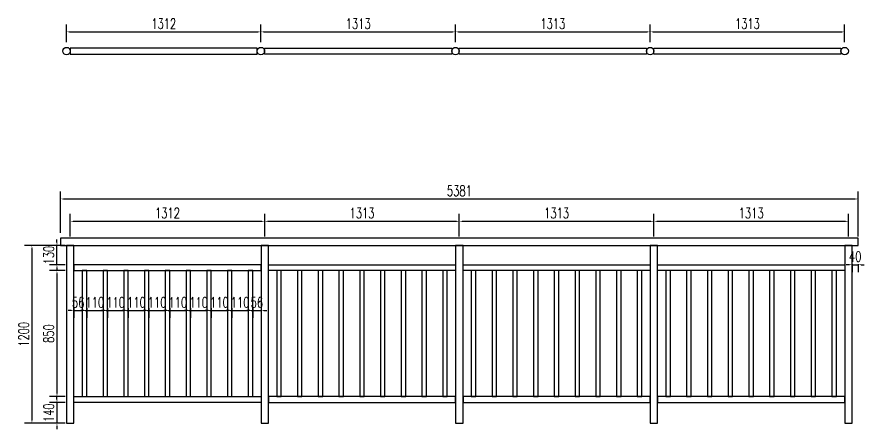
# Model space of a CAD drawing. Header units: millimetres. Extents: x -2430464 to 225692, y -180 to 1805330.
# Drawn here: x -1508498 to -1502782, y 608733 to 611517 of the extents above; entities that cross this region are included whole.
import ezdxf

# ---------------------------------------------------------------- set-up
doc = ezdxf.new("R2010")
doc.units = ezdxf.units.MM
doc.header["$LTSCALE"] = 1000
doc.layers.get('0').update_dxf_attribs({"linetype": 'CONTINUOUS'})
doc.layers.get('DEFPOINTS').update_dxf_attribs({"linetype": 'CONTINUOUS'})
doc.layers.add('W-PLASTIC_RAILINGS塑木栏杆', color=6, linetype='CONTINUOUS')
doc.layers.add('W-WOOD_FLOOR木地板', color=30, linetype='CONTINUOUS')
doc.styles.add('STANDARD_T3', font='simplex.shx', dxfattribs={"width": 0.7, "bigfont": 'gbcbig.shx'})
doc.dimstyles.new('W&&20', dxfattribs={"dimtxt": 70, "dimasz": 20, "dimexe": 50, "dimexo": 60, "dimgap": 20, "dimtad": 1, "dimdec": 0, "dimzin": 0, "dimdsep": 46, "dimtxsty": 'STANDARD_T3', "dimcen": 0.09, "dimclrd": 1, "dimclre": 1, "dimclrt": 7, "dimazin": 2, "dimtfac": 1, "dimtdec": 0, "dimtix": 1, "dimtmove": 2, "dimatfit": 3, "dimfxl": 0, "dimtolj": 1, "dimtzin": 0, "dimarcsym": 0})

# ---------------------------------------------------------------- blocks, each defined once
blk = doc.blocks.new('*U2578')
at = {"layer": 'W-PLASTIC_RAILINGS塑木栏杆'}
blk.add_lwpolyline([(-15, -420), (15, -420), (15, 430), (-15, 430)], close=True, dxfattribs=at)
blk = doc.blocks.new('*U2579')
at = {"layer": 'W-PLASTIC_RAILINGS塑木栏杆', "color": 0, "linetype": 'ByBlock', "lineweight": -2, "transparency": 16777216}
for p in [(0, 0), (140, 0), (280, 0), (420, 0), (560, 0), (700, 0), (840, 0), (980, 0), (1120, 0)]:
    blk.add_blockref('*U2578', p, dxfattribs=at)
blk = doc.blocks.new('*D2593')
at = {"layer": 'DEFPOINTS', "color": 0, "transparency": 16777216}
for p in [(-1508203.4, 609973.4), (-1508397.4, 608773.4), (-1508163.4, 608773.4)]:
    blk.add_point(p, dxfattribs=at)
at = {"layer": 'W-WOOD_FLOOR木地板', "color": 1, "lineweight": -2, "transparency": 16777216}
for p, q in [((-1508263.4, 609973.4), (-1508447.4, 609973.4)), ((-1508397.4, 609953.4), (-1508397.4, 608793.4)), ((-1508223.4, 608773.4), (-1508447.4, 608773.4))]:
    blk.add_line(p, q, dxfattribs=at)
at = {"layer": 'W-WOOD_FLOOR木地板', "color": 1, "transparency": 16777216}
for points in [[(-1508400.7, 609953.4), (-1508394.1, 609953.4), (-1508397.4, 609973.4)], [(-1508400.7, 608793.4), (-1508394.1, 608793.4), (-1508397.4, 608773.4)]]:
    blk.add_solid(points, dxfattribs=at)
at = {"layer": 'W-WOOD_FLOOR木地板', "color": 7, "transparency": 16777216, "insert": (-1508452.4, 609373.4), "char_height": 70, "attachment_point": 5, "rotation": 90, "style": 'STANDARD_T3'}
blk.add_mtext('\\A1;1200', dxfattribs=at)
blk = doc.blocks.new('*D2580')
at = {"layer": 'DEFPOINTS', "color": 0, "transparency": 16777216}
for p in [(-1508113.4, 609803.4), (-1508228.4, 608953.4), (-1508113.4, 608953.4)]:
    blk.add_point(p, dxfattribs=at)
at = {"layer": 'W-WOOD_FLOOR木地板', "color": 1, "lineweight": -2, "transparency": 16777216}
for p, q in [((-1508173.4, 609803.4), (-1508278.4, 609803.4)), ((-1508228.4, 609783.4), (-1508228.4, 608973.4)), ((-1508173.4, 608953.4), (-1508278.4, 608953.4))]:
    blk.add_line(p, q, dxfattribs=at)
at = {"layer": 'W-WOOD_FLOOR木地板', "color": 1, "transparency": 16777216}
for points in [[(-1508231.7, 609783.4), (-1508225.1, 609783.4), (-1508228.4, 609803.4)], [(-1508231.7, 608973.4), (-1508225.1, 608973.4), (-1508228.4, 608953.4)]]:
    blk.add_solid(points, dxfattribs=at)
at = {"layer": 'W-WOOD_FLOOR木地板', "color": 7, "transparency": 16777216, "insert": (-1508283.4, 609378.4), "char_height": 70, "attachment_point": 5, "rotation": 90, "style": 'STANDARD_T3'}
blk.add_mtext('\\A1;850', dxfattribs=at)
blk = doc.blocks.new('*D2581')
at = {"layer": 'DEFPOINTS', "color": 0, "transparency": 16777216}
for p in [(-1508228.4, 609973.4), (-1508113.4, 609973.4), (-1508113.4, 609843.4)]:
    blk.add_point(p, dxfattribs=at)
at = {"layer": 'W-WOOD_FLOOR木地板', "color": 1, "lineweight": -2, "transparency": 16777216}
for p, q in [((-1508228.4, 609993.4), (-1508228.4, 610013.4)), ((-1508173.4, 609973.4), (-1508278.4, 609973.4)), ((-1508228.4, 609843.4), (-1508228.4, 609973.4)), ((-1508173.4, 609843.4), (-1508278.4, 609843.4)), ((-1508228.4, 609823.4), (-1508228.4, 609803.4))]:
    blk.add_line(p, q, dxfattribs=at)
at = {"layer": 'W-WOOD_FLOOR木地板', "color": 1, "transparency": 16777216}
for points in [[(-1508231.7, 609993.4), (-1508225.1, 609993.4), (-1508228.4, 609973.4)], [(-1508231.7, 609823.4), (-1508225.1, 609823.4), (-1508228.4, 609843.4)]]:
    blk.add_solid(points, dxfattribs=at)
at = {"layer": 'W-WOOD_FLOOR木地板', "color": 7, "transparency": 16777216, "insert": (-1508283.4, 609908.4), "char_height": 70, "attachment_point": 5, "rotation": 90, "style": 'STANDARD_T3'}
blk.add_mtext('\\A1;130', dxfattribs=at)
blk = doc.blocks.new('*D2594')
at = {"layer": 'DEFPOINTS', "color": 0, "transparency": 16777216}
for p in [(-1508113.4, 608913.4), (-1508228.3, 608773.4), (-1508113.4, 608773.4)]:
    blk.add_point(p, dxfattribs=at)
at = {"layer": 'W-WOOD_FLOOR木地板', "color": 1, "lineweight": -2, "transparency": 16777216}
for p, q in [((-1508228.3, 608933.4), (-1508228.3, 608953.4)), ((-1508173.4, 608913.4), (-1508278.3, 608913.4)), ((-1508228.3, 608913.4), (-1508228.3, 608773.4)), ((-1508173.4, 608773.4), (-1508278.3, 608773.4)), ((-1508228.3, 608753.4), (-1508228.3, 608733.4))]:
    blk.add_line(p, q, dxfattribs=at)
at = {"layer": 'W-WOOD_FLOOR木地板', "color": 1, "transparency": 16777216}
for points in [[(-1508231.7, 608933.4), (-1508225, 608933.4), (-1508228.3, 608913.4)], [(-1508231.7, 608753.4), (-1508225, 608753.4), (-1508228.3, 608773.4)]]:
    blk.add_solid(points, dxfattribs=at)
at = {"layer": 'W-WOOD_FLOOR木地板', "color": 7, "transparency": 16777216, "insert": (-1508283.3, 608843.4), "char_height": 70, "attachment_point": 5, "rotation": 90, "style": 'STANDARD_T3'}
blk.add_mtext('\\A1;140', dxfattribs=at)
blk = doc.blocks.new('*D2595')
at = {"layer": 'DEFPOINTS', "color": 0, "transparency": 16777216}
for p in [(-1506826.4, 610136.9), (-1508138.4, 609973.4), (-1506826.4, 609973.4)]:
    blk.add_point(p, dxfattribs=at)
at = {"layer": 'W-WOOD_FLOOR木地板', "color": 1, "lineweight": -2, "transparency": 16777216}
for p, q in [((-1508138.4, 610033.4), (-1508138.4, 610186.9)), ((-1506826.4, 610033.4), (-1506826.4, 610186.9)), ((-1508118.4, 610136.9), (-1506846.4, 610136.9))]:
    blk.add_line(p, q, dxfattribs=at)
at = {"layer": 'W-WOOD_FLOOR木地板', "color": 1, "transparency": 16777216}
for points in [[(-1508118.4, 610140.2), (-1508118.4, 610133.6), (-1508138.4, 610136.9)], [(-1506846.4, 610140.2), (-1506846.4, 610133.6), (-1506826.4, 610136.9)]]:
    blk.add_solid(points, dxfattribs=at)
at = {"layer": 'W-WOOD_FLOOR木地板', "color": 7, "transparency": 16777216, "insert": (-1507482.4, 610191.9), "char_height": 70, "attachment_point": 5, "style": 'STANDARD_T3'}
blk.add_mtext('\\A1;1312', dxfattribs=at)
blk = doc.blocks.new('*D2596')
at = {"layer": 'DEFPOINTS', "color": 0, "transparency": 16777216}
for p in [(-1505513.4, 610136.9), (-1506826.4, 609973.4), (-1505513.4, 609973.4)]:
    blk.add_point(p, dxfattribs=at)
at = {"layer": 'W-WOOD_FLOOR木地板', "color": 1, "lineweight": -2, "transparency": 16777216}
for p, q in [((-1506826.4, 610033.4), (-1506826.4, 610186.9)), ((-1505513.4, 610033.4), (-1505513.4, 610186.9)), ((-1506806.4, 610136.9), (-1505533.4, 610136.9))]:
    blk.add_line(p, q, dxfattribs=at)
at = {"layer": 'W-WOOD_FLOOR木地板', "color": 1, "transparency": 16777216}
for points in [[(-1506806.4, 610140.2), (-1506806.4, 610133.6), (-1506826.4, 610136.9)], [(-1505533.4, 610140.2), (-1505533.4, 610133.6), (-1505513.4, 610136.9)]]:
    blk.add_solid(points, dxfattribs=at)
at = {"layer": 'W-WOOD_FLOOR木地板', "color": 7, "transparency": 16777216, "insert": (-1506169.9, 610191.9), "char_height": 70, "attachment_point": 5, "style": 'STANDARD_T3'}
blk.add_mtext('\\A1;1313', dxfattribs=at)
blk = doc.blocks.new('*D2597')
at = {"layer": 'DEFPOINTS', "color": 0, "transparency": 16777216}
for p in [(-1504200.4, 610136.9), (-1505513.4, 609973.4), (-1504200.4, 609973.4)]:
    blk.add_point(p, dxfattribs=at)
at = {"layer": 'W-WOOD_FLOOR木地板', "color": 1, "lineweight": -2, "transparency": 16777216}
for p, q in [((-1505513.4, 610033.4), (-1505513.4, 610186.9)), ((-1504200.4, 610033.4), (-1504200.4, 610186.9)), ((-1505493.4, 610136.9), (-1504220.4, 610136.9))]:
    blk.add_line(p, q, dxfattribs=at)
at = {"layer": 'W-WOOD_FLOOR木地板', "color": 1, "transparency": 16777216}
for points in [[(-1505493.4, 610140.2), (-1505493.4, 610133.6), (-1505513.4, 610136.9)], [(-1504220.4, 610140.2), (-1504220.4, 610133.6), (-1504200.4, 610136.9)]]:
    blk.add_solid(points, dxfattribs=at)
at = {"layer": 'W-WOOD_FLOOR木地板', "color": 7, "transparency": 16777216, "insert": (-1504856.9, 610191.9), "char_height": 70, "attachment_point": 5, "style": 'STANDARD_T3'}
blk.add_mtext('\\A1;1313', dxfattribs=at)
blk = doc.blocks.new('*D2582')
at = {"layer": 'DEFPOINTS', "color": 0, "transparency": 16777216}
for p in [(-1508113.4, 609610.9), (-1508057.4, 609614.7), (-1508057.4, 609533.9)]:
    blk.add_point(p, dxfattribs=at)
at = {"layer": 'W-WOOD_FLOOR木地板', "color": 1, "lineweight": -2, "transparency": 16777216}
for p, q in [((-1508113.4, 609550.9), (-1508113.4, 609483.9)), ((-1508057.4, 609554.7), (-1508057.4, 609483.9)), ((-1508133.4, 609533.9), (-1508153.4, 609533.9)), ((-1508113.4, 609533.9), (-1508057.4, 609533.9)), ((-1508037.4, 609533.9), (-1508017.4, 609533.9))]:
    blk.add_line(p, q, dxfattribs=at)
at = {"layer": 'W-WOOD_FLOOR木地板', "color": 1, "transparency": 16777216}
for points in [[(-1508133.4, 609537.2), (-1508133.4, 609530.6), (-1508113.4, 609533.9)], [(-1508037.4, 609537.2), (-1508037.4, 609530.6), (-1508057.4, 609533.9)]]:
    blk.add_solid(points, dxfattribs=at)
at = {"layer": 'W-WOOD_FLOOR木地板', "color": 7, "transparency": 16777216, "insert": (-1508085.4, 609588.9), "char_height": 70, "attachment_point": 5, "style": 'STANDARD_T3'}
blk.add_mtext('\\A1;56', dxfattribs=at)
blk = doc.blocks.new('*D2583')
at = {"layer": 'DEFPOINTS', "color": 0, "transparency": 16777216}
for p in [(-1508027.4, 609610.9), (-1507917.4, 609610.9), (-1507917.4, 609533.9)]:
    blk.add_point(p, dxfattribs=at)
at = {"layer": 'W-WOOD_FLOOR木地板', "color": 1, "lineweight": -2, "transparency": 16777216}
for p, q in [((-1508027.4, 609550.9), (-1508027.4, 609483.9)), ((-1507917.4, 609550.9), (-1507917.4, 609483.9)), ((-1508047.4, 609533.9), (-1508067.4, 609533.9)), ((-1508027.4, 609533.9), (-1507917.4, 609533.9)), ((-1507897.4, 609533.9), (-1507877.4, 609533.9))]:
    blk.add_line(p, q, dxfattribs=at)
at = {"layer": 'W-WOOD_FLOOR木地板', "color": 1, "transparency": 16777216}
for points in [[(-1508047.4, 609537.2), (-1508047.4, 609530.6), (-1508027.4, 609533.9)], [(-1507897.4, 609537.2), (-1507897.4, 609530.6), (-1507917.4, 609533.9)]]:
    blk.add_solid(points, dxfattribs=at)
at = {"layer": 'W-WOOD_FLOOR木地板', "color": 7, "transparency": 16777216, "insert": (-1507972.4, 609588.9), "char_height": 70, "attachment_point": 5, "style": 'STANDARD_T3'}
blk.add_mtext('\\A1;110', dxfattribs=at)
blk = doc.blocks.new('*D2598')
at = {"layer": 'DEFPOINTS', "color": 0, "transparency": 16777216}
for p in [(-1502887.4, 610136.9), (-1504200.4, 609973.4), (-1502887.4, 609973.4)]:
    blk.add_point(p, dxfattribs=at)
at = {"layer": 'W-WOOD_FLOOR木地板', "color": 1, "lineweight": -2, "transparency": 16777216}
for p, q in [((-1504200.4, 610033.4), (-1504200.4, 610186.9)), ((-1502887.4, 610033.4), (-1502887.4, 610186.9)), ((-1504180.4, 610136.9), (-1502907.4, 610136.9))]:
    blk.add_line(p, q, dxfattribs=at)
at = {"layer": 'W-WOOD_FLOOR木地板', "color": 1, "transparency": 16777216}
for points in [[(-1504180.4, 610140.2), (-1504180.4, 610133.6), (-1504200.4, 610136.9)], [(-1502907.4, 610140.2), (-1502907.4, 610133.6), (-1502887.4, 610136.9)]]:
    blk.add_solid(points, dxfattribs=at)
at = {"layer": 'W-WOOD_FLOOR木地板', "color": 7, "transparency": 16777216, "insert": (-1503543.9, 610191.9), "char_height": 70, "attachment_point": 5, "style": 'STANDARD_T3'}
blk.add_mtext('\\A1;1313', dxfattribs=at)
blk = doc.blocks.new('*D2584')
at = {"layer": 'DEFPOINTS', "color": 0, "transparency": 16777216}
for p in [(-1507887.4, 609610.9), (-1507777.4, 609610.9), (-1507777.4, 609533.9)]:
    blk.add_point(p, dxfattribs=at)
at = {"layer": 'W-WOOD_FLOOR木地板', "color": 1, "lineweight": -2, "transparency": 16777216}
for p, q in [((-1507887.4, 609550.9), (-1507887.4, 609483.9)), ((-1507777.4, 609550.9), (-1507777.4, 609483.9)), ((-1507907.4, 609533.9), (-1507927.4, 609533.9)), ((-1507887.4, 609533.9), (-1507777.4, 609533.9)), ((-1507757.4, 609533.9), (-1507737.4, 609533.9))]:
    blk.add_line(p, q, dxfattribs=at)
at = {"layer": 'W-WOOD_FLOOR木地板', "color": 1, "transparency": 16777216}
for points in [[(-1507907.4, 609537.2), (-1507907.4, 609530.6), (-1507887.4, 609533.9)], [(-1507757.4, 609537.2), (-1507757.4, 609530.6), (-1507777.4, 609533.9)]]:
    blk.add_solid(points, dxfattribs=at)
at = {"layer": 'W-WOOD_FLOOR木地板', "color": 7, "transparency": 16777216, "insert": (-1507832.4, 609588.9), "char_height": 70, "attachment_point": 5, "style": 'STANDARD_T3'}
blk.add_mtext('\\A1;110', dxfattribs=at)
blk = doc.blocks.new('*D2585')
at = {"layer": 'DEFPOINTS', "color": 0, "transparency": 16777216}
for p in [(-1507747.4, 609610.9), (-1507637.4, 609610.9), (-1507637.4, 609533.9)]:
    blk.add_point(p, dxfattribs=at)
at = {"layer": 'W-WOOD_FLOOR木地板', "color": 1, "lineweight": -2, "transparency": 16777216}
for p, q in [((-1507747.4, 609550.9), (-1507747.4, 609483.9)), ((-1507637.4, 609550.9), (-1507637.4, 609483.9)), ((-1507767.4, 609533.9), (-1507787.4, 609533.9)), ((-1507747.4, 609533.9), (-1507637.4, 609533.9)), ((-1507617.4, 609533.9), (-1507597.4, 609533.9))]:
    blk.add_line(p, q, dxfattribs=at)
at = {"layer": 'W-WOOD_FLOOR木地板', "color": 1, "transparency": 16777216}
for points in [[(-1507767.4, 609537.2), (-1507767.4, 609530.6), (-1507747.4, 609533.9)], [(-1507617.4, 609537.2), (-1507617.4, 609530.6), (-1507637.4, 609533.9)]]:
    blk.add_solid(points, dxfattribs=at)
at = {"layer": 'W-WOOD_FLOOR木地板', "color": 7, "transparency": 16777216, "insert": (-1507692.4, 609588.9), "char_height": 70, "attachment_point": 5, "style": 'STANDARD_T3'}
blk.add_mtext('\\A1;110', dxfattribs=at)
blk = doc.blocks.new('*D2586')
at = {"layer": 'DEFPOINTS', "color": 0, "transparency": 16777216}
for p in [(-1507607.4, 609610.9), (-1507497.4, 609610.9), (-1507497.4, 609533.9)]:
    blk.add_point(p, dxfattribs=at)
at = {"layer": 'W-WOOD_FLOOR木地板', "color": 1, "lineweight": -2, "transparency": 16777216}
for p, q in [((-1507607.4, 609550.9), (-1507607.4, 609483.9)), ((-1507497.4, 609550.9), (-1507497.4, 609483.9)), ((-1507627.4, 609533.9), (-1507647.4, 609533.9)), ((-1507607.4, 609533.9), (-1507497.4, 609533.9)), ((-1507477.4, 609533.9), (-1507457.4, 609533.9))]:
    blk.add_line(p, q, dxfattribs=at)
at = {"layer": 'W-WOOD_FLOOR木地板', "color": 1, "transparency": 16777216}
for points in [[(-1507627.4, 609537.2), (-1507627.4, 609530.6), (-1507607.4, 609533.9)], [(-1507477.4, 609537.2), (-1507477.4, 609530.6), (-1507497.4, 609533.9)]]:
    blk.add_solid(points, dxfattribs=at)
at = {"layer": 'W-WOOD_FLOOR木地板', "color": 7, "transparency": 16777216, "insert": (-1507552.4, 609588.9), "char_height": 70, "attachment_point": 5, "style": 'STANDARD_T3'}
blk.add_mtext('\\A1;110', dxfattribs=at)
blk = doc.blocks.new('*D2587')
at = {"layer": 'DEFPOINTS', "color": 0, "transparency": 16777216}
for p in [(-1507467.4, 609610.9), (-1507357.4, 609610.9), (-1507357.4, 609533.9)]:
    blk.add_point(p, dxfattribs=at)
at = {"layer": 'W-WOOD_FLOOR木地板', "color": 1, "lineweight": -2, "transparency": 16777216}
for p, q in [((-1507467.4, 609550.9), (-1507467.4, 609483.9)), ((-1507357.4, 609550.9), (-1507357.4, 609483.9)), ((-1507487.4, 609533.9), (-1507507.4, 609533.9)), ((-1507467.4, 609533.9), (-1507357.4, 609533.9)), ((-1507337.4, 609533.9), (-1507317.4, 609533.9))]:
    blk.add_line(p, q, dxfattribs=at)
at = {"layer": 'W-WOOD_FLOOR木地板', "color": 1, "transparency": 16777216}
for points in [[(-1507487.4, 609537.2), (-1507487.4, 609530.6), (-1507467.4, 609533.9)], [(-1507337.4, 609537.2), (-1507337.4, 609530.6), (-1507357.4, 609533.9)]]:
    blk.add_solid(points, dxfattribs=at)
at = {"layer": 'W-WOOD_FLOOR木地板', "color": 7, "transparency": 16777216, "insert": (-1507412.4, 609588.9), "char_height": 70, "attachment_point": 5, "style": 'STANDARD_T3'}
blk.add_mtext('\\A1;110', dxfattribs=at)
blk = doc.blocks.new('*D2588')
at = {"layer": 'DEFPOINTS', "color": 0, "transparency": 16777216}
for p in [(-1507327.4, 609610.9), (-1507217.4, 609610.9), (-1507217.4, 609533.9)]:
    blk.add_point(p, dxfattribs=at)
at = {"layer": 'W-WOOD_FLOOR木地板', "color": 1, "lineweight": -2, "transparency": 16777216}
for p, q in [((-1507327.4, 609550.9), (-1507327.4, 609483.9)), ((-1507217.4, 609550.9), (-1507217.4, 609483.9)), ((-1507347.4, 609533.9), (-1507367.4, 609533.9)), ((-1507327.4, 609533.9), (-1507217.4, 609533.9)), ((-1507197.4, 609533.9), (-1507177.4, 609533.9))]:
    blk.add_line(p, q, dxfattribs=at)
at = {"layer": 'W-WOOD_FLOOR木地板', "color": 1, "transparency": 16777216}
for points in [[(-1507347.4, 609537.2), (-1507347.4, 609530.6), (-1507327.4, 609533.9)], [(-1507197.4, 609537.2), (-1507197.4, 609530.6), (-1507217.4, 609533.9)]]:
    blk.add_solid(points, dxfattribs=at)
at = {"layer": 'W-WOOD_FLOOR木地板', "color": 7, "transparency": 16777216, "insert": (-1507272.4, 609588.9), "char_height": 70, "attachment_point": 5, "style": 'STANDARD_T3'}
blk.add_mtext('\\A1;110', dxfattribs=at)
blk = doc.blocks.new('*D2589')
at = {"layer": 'DEFPOINTS', "color": 0, "transparency": 16777216}
for p in [(-1507187.4, 609610.9), (-1507077.4, 609610.9), (-1507077.4, 609533.9)]:
    blk.add_point(p, dxfattribs=at)
at = {"layer": 'W-WOOD_FLOOR木地板', "color": 1, "lineweight": -2, "transparency": 16777216}
for p, q in [((-1507187.4, 609550.9), (-1507187.4, 609483.9)), ((-1507077.4, 609550.9), (-1507077.4, 609483.9)), ((-1507207.4, 609533.9), (-1507227.4, 609533.9)), ((-1507187.4, 609533.9), (-1507077.4, 609533.9)), ((-1507057.4, 609533.9), (-1507037.4, 609533.9))]:
    blk.add_line(p, q, dxfattribs=at)
at = {"layer": 'W-WOOD_FLOOR木地板', "color": 1, "transparency": 16777216}
for points in [[(-1507207.4, 609537.2), (-1507207.4, 609530.6), (-1507187.4, 609533.9)], [(-1507057.4, 609537.2), (-1507057.4, 609530.6), (-1507077.4, 609533.9)]]:
    blk.add_solid(points, dxfattribs=at)
at = {"layer": 'W-WOOD_FLOOR木地板', "color": 7, "transparency": 16777216, "insert": (-1507132.4, 609588.9), "char_height": 70, "attachment_point": 5, "style": 'STANDARD_T3'}
blk.add_mtext('\\A1;110', dxfattribs=at)
blk = doc.blocks.new('*D2590')
at = {"layer": 'DEFPOINTS', "color": 0, "transparency": 16777216}
for p in [(-1507047.4, 609610.9), (-1506937.4, 609610.9), (-1506937.4, 609533.9)]:
    blk.add_point(p, dxfattribs=at)
at = {"layer": 'W-WOOD_FLOOR木地板', "color": 1, "lineweight": -2, "transparency": 16777216}
for p, q in [((-1507047.4, 609550.9), (-1507047.4, 609483.9)), ((-1506937.4, 609550.9), (-1506937.4, 609483.9)), ((-1507067.4, 609533.9), (-1507087.4, 609533.9)), ((-1507047.4, 609533.9), (-1506937.4, 609533.9)), ((-1506917.4, 609533.9), (-1506897.4, 609533.9))]:
    blk.add_line(p, q, dxfattribs=at)
at = {"layer": 'W-WOOD_FLOOR木地板', "color": 1, "transparency": 16777216}
for points in [[(-1507067.4, 609537.2), (-1507067.4, 609530.6), (-1507047.4, 609533.9)], [(-1506917.4, 609537.2), (-1506917.4, 609530.6), (-1506937.4, 609533.9)]]:
    blk.add_solid(points, dxfattribs=at)
at = {"layer": 'W-WOOD_FLOOR木地板', "color": 7, "transparency": 16777216, "insert": (-1506992.4, 609588.9), "char_height": 70, "attachment_point": 5, "style": 'STANDARD_T3'}
blk.add_mtext('\\A1;110', dxfattribs=at)
blk = doc.blocks.new('*D2591')
at = {"layer": 'DEFPOINTS', "color": 0, "transparency": 16777216}
for p in [(-1506907.4, 609610.9), (-1506851.4, 609610.9), (-1506851.4, 609533.9)]:
    blk.add_point(p, dxfattribs=at)
at = {"layer": 'W-WOOD_FLOOR木地板', "color": 1, "lineweight": -2, "transparency": 16777216}
for p, q in [((-1506907.4, 609550.9), (-1506907.4, 609483.9)), ((-1506851.4, 609550.9), (-1506851.4, 609483.9)), ((-1506927.4, 609533.9), (-1506947.4, 609533.9)), ((-1506907.4, 609533.9), (-1506851.4, 609533.9)), ((-1506831.4, 609533.9), (-1506811.4, 609533.9))]:
    blk.add_line(p, q, dxfattribs=at)
at = {"layer": 'W-WOOD_FLOOR木地板', "color": 1, "transparency": 16777216}
for points in [[(-1506927.4, 609537.2), (-1506927.4, 609530.6), (-1506907.4, 609533.9)], [(-1506831.4, 609537.2), (-1506831.4, 609530.6), (-1506851.4, 609533.9)]]:
    blk.add_solid(points, dxfattribs=at)
at = {"layer": 'W-WOOD_FLOOR木地板', "color": 7, "transparency": 16777216, "insert": (-1506879.4, 609588.9), "char_height": 70, "attachment_point": 5, "style": 'STANDARD_T3'}
blk.add_mtext('\\A1;56', dxfattribs=at)
blk = doc.blocks.new('*D2592')
at = {"layer": 'DEFPOINTS', "color": 0, "transparency": 16777216}
for p in [(-1502822.4, 610287.7), (-1508203.4, 609998.4), (-1502822.4, 609973.4)]:
    blk.add_point(p, dxfattribs=at)
at = {"layer": 'W-WOOD_FLOOR木地板', "color": 1, "lineweight": -2, "transparency": 16777216}
for p, q in [((-1508203.4, 610058.4), (-1508203.4, 610337.7)), ((-1502822.4, 610033.4), (-1502822.4, 610337.7)), ((-1508183.4, 610287.7), (-1502842.4, 610287.7))]:
    blk.add_line(p, q, dxfattribs=at)
at = {"layer": 'W-WOOD_FLOOR木地板', "color": 1, "transparency": 16777216}
for points in [[(-1508183.4, 610291), (-1508183.4, 610284.3), (-1508203.4, 610287.7)], [(-1502842.4, 610291), (-1502842.4, 610284.3), (-1502822.4, 610287.7)]]:
    blk.add_solid(points, dxfattribs=at)
at = {"layer": 'W-WOOD_FLOOR木地板', "color": 7, "transparency": 16777216, "insert": (-1505512.9, 610342.7), "char_height": 70, "attachment_point": 5, "style": 'STANDARD_T3'}
blk.add_mtext('\\A1;5381', dxfattribs=at)
blk = doc.blocks.new('*D2599')
at = {"color": 1, "lineweight": -2, "transparency": 16777216}
for p, q in [((-1502882.4, 609843.4), (-1502902.4, 609843.4)), ((-1502862.4, 609848.4), (-1502862.4, 609793.4)), ((-1502862.4, 609843.4), (-1502822.4, 609843.4)), ((-1502822.4, 609848.4), (-1502822.4, 609793.4)), ((-1502802.4, 609843.4), (-1502782.4, 609843.4))]:
    blk.add_line(p, q, dxfattribs=at)
at = {"color": 1, "transparency": 16777216}
for points in [[(-1502882.4, 609846.7), (-1502882.4, 609840.1), (-1502862.4, 609843.4)], [(-1502802.4, 609846.7), (-1502802.4, 609840.1), (-1502822.4, 609843.4)]]:
    blk.add_solid(points, dxfattribs=at)
at = {"layer": 'DEFPOINTS', "color": 0, "transparency": 16777216}
for p in [(-1502862.4, 609973.4), (-1502822.4, 609973.4), (-1502822.4, 609843.4)]:
    blk.add_point(p, dxfattribs=at)
at = {"color": 7, "transparency": 16777216, "insert": (-1502842.4, 609898.4), "char_height": 70, "attachment_point": 5, "style": 'STANDARD_T3'}
blk.add_mtext('\\A1;40', dxfattribs=at)
blk = doc.blocks.new('*D2600')
at = {"color": 1, "lineweight": -2, "transparency": 16777216}
for p, q in [((-1508163.4, 611346.7), (-1508163.4, 611466.3)), ((-1506851.9, 611346.7), (-1506851.9, 611466.3)), ((-1508143.4, 611416.3), (-1506871.9, 611416.3))]:
    blk.add_line(p, q, dxfattribs=at)
at = {"color": 1, "transparency": 16777216}
for points in [[(-1508143.4, 611419.7), (-1508143.4, 611413), (-1508163.4, 611416.3)], [(-1506871.9, 611419.7), (-1506871.9, 611413), (-1506851.9, 611416.3)]]:
    blk.add_solid(points, dxfattribs=at)
at = {"layer": 'DEFPOINTS', "color": 0, "transparency": 16777216}
for p in [(-1506851.9, 611416.3), (-1508163.4, 611286.7), (-1506851.9, 611286.7)]:
    blk.add_point(p, dxfattribs=at)
at = {"color": 7, "transparency": 16777216, "insert": (-1507507.6, 611471.3), "char_height": 70, "attachment_point": 5, "style": 'STANDARD_T3'}
blk.add_mtext('\\A1;1312', dxfattribs=at)
blk = doc.blocks.new('*D2601')
at = {"color": 1, "lineweight": -2, "transparency": 16777216}
for p, q in [((-1506851.9, 611346.7), (-1506851.9, 611466.3)), ((-1505539.4, 611346.7), (-1505539.4, 611466.3)), ((-1506831.9, 611416.3), (-1505559.4, 611416.3))]:
    blk.add_line(p, q, dxfattribs=at)
at = {"color": 1, "transparency": 16777216}
for points in [[(-1506831.9, 611419.7), (-1506831.9, 611413), (-1506851.9, 611416.3)], [(-1505559.4, 611419.7), (-1505559.4, 611413), (-1505539.4, 611416.3)]]:
    blk.add_solid(points, dxfattribs=at)
at = {"layer": 'DEFPOINTS', "color": 0, "transparency": 16777216}
for p in [(-1505539.4, 611416.3), (-1506851.9, 611286.7), (-1505539.4, 611286.7)]:
    blk.add_point(p, dxfattribs=at)
at = {"color": 7, "transparency": 16777216, "insert": (-1506195.6, 611471.3), "char_height": 70, "attachment_point": 5, "style": 'STANDARD_T3'}
blk.add_mtext('\\A1;1313', dxfattribs=at)
blk = doc.blocks.new('*D2602')
at = {"color": 1, "lineweight": -2, "transparency": 16777216}
for p, q in [((-1505539.4, 611346.7), (-1505539.4, 611466.3)), ((-1504225.9, 611346.7), (-1504225.9, 611466.3)), ((-1505519.4, 611416.3), (-1504245.9, 611416.3))]:
    blk.add_line(p, q, dxfattribs=at)
at = {"color": 1, "transparency": 16777216}
for points in [[(-1505519.4, 611419.7), (-1505519.4, 611413), (-1505539.4, 611416.3)], [(-1504245.9, 611419.7), (-1504245.9, 611413), (-1504225.9, 611416.3)]]:
    blk.add_solid(points, dxfattribs=at)
at = {"layer": 'DEFPOINTS', "color": 0, "transparency": 16777216}
for p in [(-1504225.9, 611416.3), (-1505539.4, 611286.7), (-1504225.9, 611286.7)]:
    blk.add_point(p, dxfattribs=at)
at = {"color": 7, "transparency": 16777216, "insert": (-1504882.6, 611471.3), "char_height": 70, "attachment_point": 5, "style": 'STANDARD_T3'}
blk.add_mtext('\\A1;1313', dxfattribs=at)
blk = doc.blocks.new('*D2603')
at = {"color": 1, "lineweight": -2, "transparency": 16777216}
for p, q in [((-1504225.9, 611346.7), (-1504225.9, 611466.3)), ((-1502913.4, 611346.7), (-1502913.4, 611466.3)), ((-1504205.9, 611416.3), (-1502933.4, 611416.3))]:
    blk.add_line(p, q, dxfattribs=at)
at = {"color": 1, "transparency": 16777216}
for points in [[(-1504205.9, 611419.7), (-1504205.9, 611413), (-1504225.9, 611416.3)], [(-1502933.4, 611419.7), (-1502933.4, 611413), (-1502913.4, 611416.3)]]:
    blk.add_solid(points, dxfattribs=at)
at = {"layer": 'DEFPOINTS', "color": 0, "transparency": 16777216}
for p in [(-1502913.4, 611416.3), (-1504225.9, 611286.7), (-1502913.4, 611286.7)]:
    blk.add_point(p, dxfattribs=at)
at = {"color": 7, "transparency": 16777216, "insert": (-1503569.6, 611471.3), "char_height": 70, "attachment_point": 5, "style": 'STANDARD_T3'}
blk.add_mtext('\\A1;1313', dxfattribs=at)
blk = doc.blocks.new('*U2744')
at = {"layer": 'W-PLASTIC_RAILINGS塑木栏杆'}
blk.add_lwpolyline([(-15, -420), (15, -420), (15, 430), (-15, 430)], close=True, dxfattribs=at)
blk = doc.blocks.new('*U2745')
at = {"layer": 'W-PLASTIC_RAILINGS塑木栏杆', "color": 0, "linetype": 'ByBlock', "lineweight": -2, "transparency": 16777216}
for p in [(0, 0), (140, 0), (280, 0), (420, 0), (560, 0), (700, 0), (840, 0), (980, 0), (1120, 0)]:
    blk.add_blockref('*U2744', p, dxfattribs=at)
blk = doc.blocks.new('*U2746')
at = {"layer": 'W-PLASTIC_RAILINGS塑木栏杆'}
blk.add_lwpolyline([(-15, -420), (15, -420), (15, 430), (-15, 430)], close=True, dxfattribs=at)
blk = doc.blocks.new('*U2747')
at = {"layer": 'W-PLASTIC_RAILINGS塑木栏杆', "color": 0, "linetype": 'ByBlock', "lineweight": -2, "transparency": 16777216}
for p in [(0, 0), (140, 0), (280, 0), (420, 0), (560, 0), (700, 0), (840, 0), (980, 0), (1120, 0)]:
    blk.add_blockref('*U2746', p, dxfattribs=at)
blk = doc.blocks.new('*U2748')
at = {"layer": 'W-PLASTIC_RAILINGS塑木栏杆'}
blk.add_lwpolyline([(-15, -420), (15, -420), (15, 430), (-15, 430)], close=True, dxfattribs=at)
blk = doc.blocks.new('*U2749')
at = {"layer": 'W-PLASTIC_RAILINGS塑木栏杆', "color": 0, "linetype": 'ByBlock', "lineweight": -2, "transparency": 16777216}
for p in [(0, 0), (140, 0), (280, 0), (420, 0), (560, 0), (700, 0), (840, 0), (980, 0), (1120, 0)]:
    blk.add_blockref('*U2748', p, dxfattribs=at)

msp = doc.modelspace()

# ---------------------------------------------------------------- linework, layer by layer
at = {"layer": 'W-PLASTIC_RAILINGS塑木栏杆'}
for points in [[(-1508138.37, 611266.68), (-1506876.87, 611266.68), (-1506876.87, 611306.68), (-1508138.37, 611306.68)], [(-1505564.37, 611266.68), (-1506826.87, 611266.68), (-1506826.87, 611306.68), (-1505564.37, 611306.68)], [(-1504250.87, 611266.68), (-1505514.37, 611266.68), (-1505514.37, 611306.68), (-1504250.87, 611306.68)], [(-1502938.37, 611266.68), (-1504200.87, 611266.68), (-1504200.87, 611306.68), (-1502938.37, 611306.68)], [(-1508203.4, 609973.41), (-1502822.4, 609973.41), (-1502822.4, 610023.41), (-1508203.4, 610023.41)], [(-1508163.4, 608773.41), (-1508113.4, 608773.41), (-1508113.4, 609973.41), (-1508163.4, 609973.41)], [(-1506851.4, 608773.41), (-1506801.4, 608773.41), (-1506801.4, 609973.41), (-1506851.4, 609973.41)], [(-1505538.4, 608773.41), (-1505488.4, 608773.41), (-1505488.4, 609973.41), (-1505538.4, 609973.41)], [(-1504225.4, 608773.41), (-1504175.4, 608773.41), (-1504175.4, 609973.41), (-1504225.4, 609973.41)], [(-1502912.4, 608773.41), (-1502862.4, 608773.41), (-1502862.4, 609973.41), (-1502912.4, 609973.41)], [(-1508113.4, 609803.41), (-1506851.4, 609803.41), (-1506851.4, 609843.41), (-1508113.4, 609843.41)], [(-1505538.4, 609803.41), (-1506801.4, 609803.41), (-1506801.4, 609843.41), (-1505538.4, 609843.41)], [(-1504225.4, 609803.41), (-1505488.4, 609803.41), (-1505488.4, 609843.41), (-1504225.4, 609843.41)], [(-1502912.4, 609803.41), (-1504175.4, 609803.41), (-1504175.4, 609843.41), (-1502912.4, 609843.41)], [(-1508113.4, 608953.41), (-1506851.4, 608953.41), (-1506851.4, 608913.41), (-1508113.4, 608913.41)], [(-1505538.4, 608953.41), (-1506801.4, 608953.41), (-1506801.4, 608913.41), (-1505538.4, 608913.41)], [(-1504225.4, 608953.41), (-1505488.4, 608953.41), (-1505488.4, 608913.41), (-1504225.4, 608913.41)], [(-1502912.4, 608953.41), (-1504175.4, 608953.41), (-1504175.4, 608913.41), (-1502912.4, 608913.41)]]:
    msp.add_lwpolyline(points, close=True, dxfattribs=at)
for centre in [(-1508163.37, 611286.68), (-1506851.87, 611286.68), (-1505539.37, 611286.68), (-1504225.87, 611286.68), (-1502913.37, 611286.68)]:
    msp.add_circle(centre, 25, dxfattribs=at)

# ---------------------------------------------------------------- block references
for name, p in [('*U2579', (-1508042.4, 609373.41)), ('*U2745', (-1506730.4, 609373.41)), ('*U2747', (-1505417.4, 609373.41)), ('*U2749', (-1504104.4, 609373.41))]:
    msp.add_blockref(name, p, dxfattribs=at)

# ---------------------------------------------------------------- dimensions: what is measured, and where the dimension line sits
for base, p1, p2, picture, middle in [((-1506851.87399915, 611416.34335928), (-1508163.37399915, 611286.67798291), (-1506851.87399915, 611286.67798291), '*D2600', (-1507507.62399915, 611471.34335928)), ((-1505539.37399915, 611416.34335928), (-1506851.87399915, 611286.67798291), (-1505539.37399915, 611286.67798291), '*D2601', (-1506195.62399915, 611471.34335928)), ((-1504225.87399915, 611416.34335928), (-1505539.37399915, 611286.67798291), (-1504225.87399915, 611286.67798291), '*D2602', (-1504882.62399915, 611471.34335928)), ((-1502913.37399915, 611416.34335928), (-1504225.87399915, 611286.67798291), (-1502913.37399915, 611286.67798291), '*D2603', (-1503569.62399915, 611471.34335928))]:
    dim = msp.add_linear_dim(base=base, p1=p1, p2=p2, dimstyle='W&&20')
    dim.commit()
    dim.dimension.update_dxf_attribs({"geometry": picture, "text_midpoint": middle})
at = {"color": 1}
dim = msp.add_linear_dim(base=(-1502822.4, 609843.41), p1=(-1502862.4, 609973.41), p2=(-1502822.4, 609973.41), dimstyle='W&&20', override={"dimfxl": 5, "dimfxlon": 1, "dimarcsym": 2}, dxfattribs=at)
dim.commit()
dim.dimension.update_dxf_attribs({"geometry": '*D2599', "text_midpoint": (-1502842.4, 609898.41)})
at = {"layer": 'W-WOOD_FLOOR木地板'}
for base, p1, p2, picture, middle in [((-1502822.4, 610287.66), (-1508203.4, 609998.41), (-1502822.4, 609973.41), '*D2592', (-1505512.9, 610342.66)), ((-1506826.4, 610136.91), (-1508138.4, 609973.41), (-1506826.4, 609973.41), '*D2595', (-1507482.4, 610191.91)), ((-1505513.4, 610136.91), (-1506826.4, 609973.41), (-1505513.4, 609973.41), '*D2596', (-1506169.9, 610191.91)), ((-1504200.4, 610136.91), (-1505513.4, 609973.41), (-1504200.4, 609973.41), '*D2597', (-1504856.9, 610191.91)), ((-1502887.4, 610136.91), (-1504200.4, 609973.41), (-1502887.4, 609973.41), '*D2598', (-1503543.9, 610191.91)), ((-1508057.4, 609533.91), (-1508113.4, 609610.91), (-1508057.4, 609614.7), '*D2582', (-1508085.4, 609588.91)), ((-1507917.4, 609533.91), (-1508027.4, 609610.91), (-1507917.4, 609610.91), '*D2583', (-1507972.4, 609588.91)), ((-1507777.4, 609533.91), (-1507887.4, 609610.91), (-1507777.4, 609610.91), '*D2584', (-1507832.4, 609588.91)), ((-1507637.4, 609533.91), (-1507747.4, 609610.91), (-1507637.4, 609610.91), '*D2585', (-1507692.4, 609588.91)), ((-1507497.4, 609533.91), (-1507607.4, 609610.91), (-1507497.4, 609610.91), '*D2586', (-1507552.4, 609588.91)), ((-1507357.4, 609533.91), (-1507467.4, 609610.91), (-1507357.4, 609610.91), '*D2587', (-1507412.4, 609588.91)), ((-1507217.4, 609533.91), (-1507327.4, 609610.91), (-1507217.4, 609610.91), '*D2588', (-1507272.4, 609588.91)), ((-1507077.4, 609533.91), (-1507187.4, 609610.91), (-1507077.4, 609610.91), '*D2589', (-1507132.4, 609588.91)), ((-1506937.4, 609533.91), (-1507047.4, 609610.91), (-1506937.4, 609610.91), '*D2590', (-1506992.4, 609588.91)), ((-1506851.4, 609533.91), (-1506907.4, 609610.91), (-1506851.4, 609610.91), '*D2591', (-1506879.4, 609588.91))]:
    dim = msp.add_linear_dim(base=base, p1=p1, p2=p2, dimstyle='W&&20', dxfattribs=at)
    dim.commit()
    dim.dimension.update_dxf_attribs({"geometry": picture, "text_midpoint": middle})
for base, p1, p2, picture, middle in [((-1508228.4, 609973.41), (-1508113.4, 609843.41), (-1508113.4, 609973.41), '*D2581', (-1508283.4, 609908.41)), ((-1508397.4, 608773.41), (-1508203.4, 609973.41), (-1508163.4, 608773.41), '*D2593', (-1508452.4, 609373.41)), ((-1508228.4, 608953.41), (-1508113.4, 609803.41), (-1508113.4, 608953.41), '*D2580', (-1508283.4, 609378.41)), ((-1508228.34, 608773.41), (-1508113.4, 608913.41), (-1508113.4, 608773.41), '*D2594', (-1508283.34, 608843.41))]:
    dim = msp.add_linear_dim(base=base, p1=p1, p2=p2, angle=90, dimstyle='W&&20', dxfattribs=at)
    dim.commit()
    dim.dimension.update_dxf_attribs({"geometry": picture, "text_midpoint": middle})

doc.saveas('drawing.dxf')
